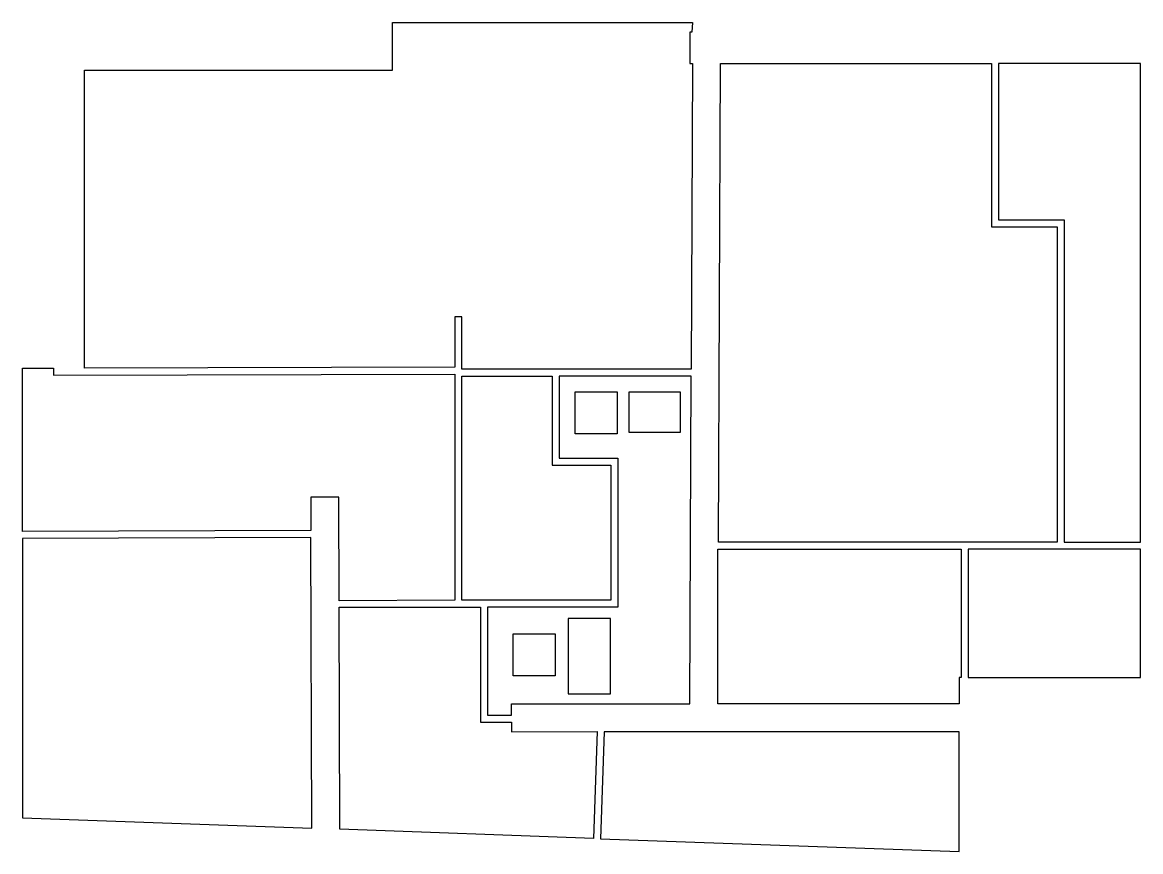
# Model space of a CAD drawing. Header units: metres. Extents: x 10.5 to 26.5, y 10 to 21.9.
import ezdxf

# ---------------------------------------------------------------- set-up
doc = ezdxf.new("R2010")
doc.units = ezdxf.units.M
doc.layers.add('AREE LEONARDO', color=5, linetype='Continuous')

msp = doc.modelspace()

# ---------------------------------------------------------------- linework, layer by layer
at = {"layer": 'AREE LEONARDO', "color": 5}
for points in [[(11.405, 21.185), (15.807, 21.185), (15.807, 21.87), (20.096, 21.87), (20.09, 21.73), (20.06, 21.73), (20.06, 21.28), (20.096, 21.28), (20.079, 16.91), (16.8, 16.91), (16.8, 17.661), (16.7, 17.661), (16.702, 16.939), (11.405, 16.928), (11.405, 21.185)], [(25.314, 14.437), (20.47, 14.437), (20.496, 21.28), (24.375, 21.28), (24.375, 18.948), (25.314, 18.948), (25.314, 14.437)], [(25.414, 14.437), (26.506, 14.437), (26.506, 21.28), (24.475, 21.28), (24.475, 19.048), (25.414, 19.048), (25.414, 14.437)], [(18.09, 16.81), (18.09, 15.539), (18.93, 15.539), (18.931, 13.607), (16.8, 13.607), (16.8, 16.81), (18.09, 16.81)], [(17.51, 12.127), (20.061, 12.127), (20.079, 16.81), (18.19, 16.81), (18.19, 15.639), (19.03, 15.639), (19.03, 13.508), (17.165, 13.508), (17.165, 11.963), (17.51, 11.963), (17.51, 12.127)], [(10.516, 14.492), (10.516, 10.497), (14.654, 10.348), (14.642, 14.504), (10.516, 14.492)], [(23.911, 12.502), (23.911, 12.127), (20.461, 12.127), (20.461, 14.337), (23.94, 14.337), (23.94, 12.502), (23.911, 12.502)], [(15.054, 10.334), (15.045, 13.507), (17.065, 13.507), (17.065, 11.863), (17.51, 11.863), (17.51, 11.727), (18.737, 11.73), (18.682, 10.203), (15.054, 10.334)], [(18.781, 10.199), (23.911, 10.014), (23.911, 11.727), (18.837, 11.727), (18.781, 10.199)]]:
    msp.add_lwpolyline(points, close=True, dxfattribs=at)
at = {"layer": 'AREE LEONARDO', "color": 3}
for points in [[(10.516, 14.592), (10.516, 16.928), (10.96, 16.928), (10.961, 16.827), (16.7, 16.839), (16.701, 13.607), (15.045, 13.602), (15.04, 15.082), (14.64, 15.081), (14.642, 14.604), (10.516, 14.592)], [(24.04, 12.502), (26.506, 12.502), (26.506, 14.337), (24.04, 14.337), (24.04, 12.502)]]:
    msp.add_lwpolyline(points, close=True, dxfattribs=at)
at = {"layer": 'AREE LEONARDO', "color": 1}
for points in [[(18.42, 16.586), (19.02, 16.586), (19.02, 15.986), (18.42, 15.986)], [(17.536, 13.129), (18.136, 13.129), (18.136, 12.529), (17.536, 12.529)]]:
    msp.add_lwpolyline(points, close=True, dxfattribs=at)
at = {"layer": 'AREE LEONARDO', "color": 2}
for points in [[(19.925, 16.581), (19.189, 16.581), (19.189, 16.009), (19.925, 16.009)], [(18.926, 13.347), (18.319, 13.347), (18.319, 12.269), (18.926, 12.269)]]:
    msp.add_lwpolyline(points, close=True, dxfattribs=at)

doc.saveas('drawing.dxf')
